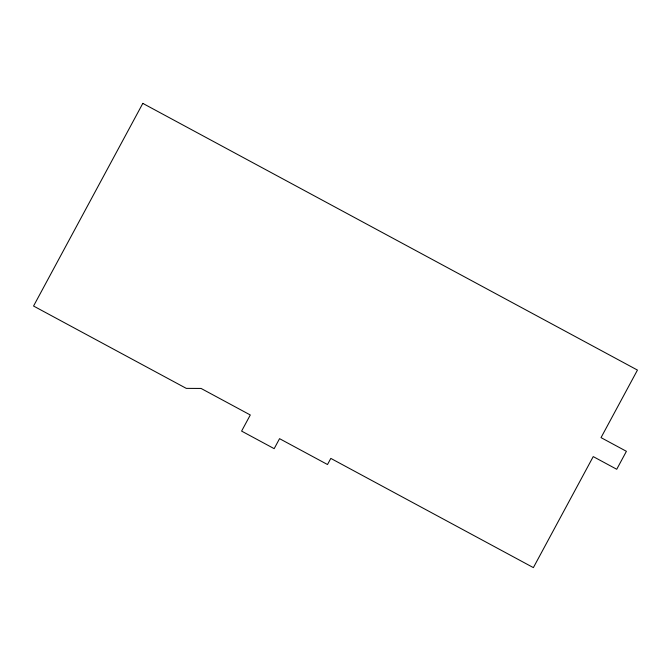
<?xml version="1.0" encoding="UTF-8"?>
<svg xmlns="http://www.w3.org/2000/svg" width="671" height="671" viewBox="0 0 671 671"><rect width="100%" height="100%" fill="white"/><g stroke="black" fill="none" stroke-linecap="round" stroke-linejoin="round"><path stroke-width="1.01" d="M142.814 103.384L33.55 306.035L186.286 388.375L201.065 388.442L250.291 414.98L241.602 431.101L274.171 448.656L279.555 438.666L327.507 464.525L330.811 458.394L533.378 567.616L593.231 456.599L616.733 469.272L626.412 451.315L601.031 437.626L637.45 370.082L142.814 103.384"/></g></svg>
